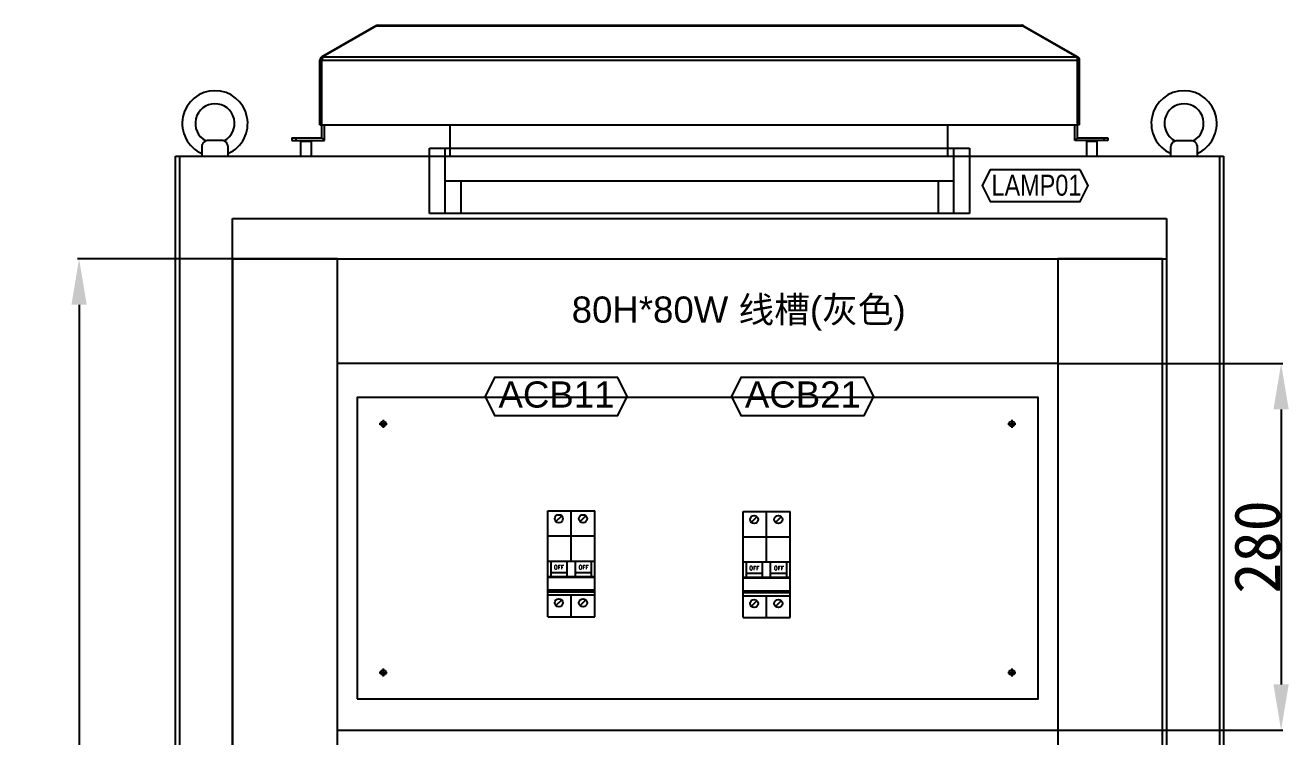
# Model space of a CAD drawing. Extents: x 79822 to 122366, y -56021 to -28815.
# Drawn here: x 87044 to 88009, y -47848 to -47304 of the extents above; entities that cross this region are included whole.
import ezdxf
from ezdxf.enums import TextEntityAlignment as Align
from ezdxf.lldxf.tags import DXFTag

# ---------------------------------------------------------------- set-up
doc = ezdxf.new("R2010")
doc.units = 0
doc.header["$LTSCALE"] = 100
doc.header["$MEASUREMENT"] = 0
for name, color, linetype in [('CABINET', 7, 'Continuous'), ('COMPONENT', 7, 'Continuous'), ('PANEL', 7, 'Continuous'), ('PSU', 12, 'Continuous'), ('TEXT', 7, 'Continuous')]:
    doc.layers.add(name, color=color, linetype=linetype)
doc.styles.add('HZ', font='arial.ttf', dxfattribs={"width": 0.7})
doc.styles.add('ROMANS', font='romans', dxfattribs={"width": 0.8, "height": 2})
doc.styles.get("Standard").update_dxf_attribs({"font": ''})
doc.styles.get('Standard').set_extended_font_data('SimSun')
tags = doc.linetypes.add('CENTER2', pattern=[1.125, 0.75, -0.125, 0.125, -0.125]).pattern_tags.tags
tags[10:11] = [DXFTag(74, 4), DXFTag(75, 0), DXFTag(340, '0'), DXFTag(46, 1.0), DXFTag(50, 0.0), DXFTag(44, 0.0), DXFTag(45, 0.0)]
tags[8:9] = [DXFTag(74, 4), DXFTag(75, 0), DXFTag(340, '0'), DXFTag(46, 1.0), DXFTag(50, 0.0), DXFTag(44, 0.0), DXFTag(45, 0.0)]
tags[6:7] = [DXFTag(74, 4), DXFTag(75, 0), DXFTag(340, '0'), DXFTag(46, 1.0), DXFTag(50, 0.0), DXFTag(44, 0.0), DXFTag(45, 0.0)]
tags[4:5] = [DXFTag(74, 4), DXFTag(75, 0), DXFTag(340, '0'), DXFTag(46, 1.0), DXFTag(50, 0.0), DXFTag(44, 0.0), DXFTag(45, 0.0)]
tags = doc.linetypes.add('HIDDEN', pattern=[0.375, 0.25, -0.125]).pattern_tags.tags
tags[6:7] = [DXFTag(74, 4), DXFTag(75, 0), DXFTag(340, '0'), DXFTag(46, 1.0), DXFTag(50, 0.0), DXFTag(44, 0.0), DXFTag(45, 0.0)]
tags[4:5] = [DXFTag(74, 4), DXFTag(75, 0), DXFTag(340, '0'), DXFTag(46, 1.0), DXFTag(50, 0.0), DXFTag(44, 0.0), DXFTag(45, 0.0)]
doc.dimstyles.new('ISO-25', dxfattribs={"dimtxt": 35, "dimasz": 35, "dimexe": 1.25, "dimexo": 0.625, "dimtad": 1, "dimtoh": 1, "dimdec": 0, "dimtxsty": 'Standard', "dimcen": 2.5, "dimadec": 0, "dimazin": 0, "dimtfac": 1, "dimtdec": 0, "dimtmove": 0, "dimatfit": 3, "dimfxl": 0, "dimarcsym": 0})

# ---------------------------------------------------------------- blocks, each defined once
blk = doc.blocks.new('风帽正面')
at = {"linetype": 'Continuous'}
for p, q in [((60582.92, -62124.93), (60541.59, -62148.79)), ((60583.67, -62124.93), (60542.34, -62148.79)), ((60582.92, -62124.93), (60583.11, -62125.25)), ((60583.67, -62124.93), (61076.82, -62124.93)), ((60584.27, -62124.57), (61076.22, -62124.57)), ((61076.82, -62124.93), (61118.14, -62148.79)), ((61077.57, -62124.93), (61077.38, -62125.25)), ((61077.57, -62124.93), (61118.89, -62148.79)), ((60541.59, -62148.79), (60542.08, -62149.64)), ((60542.34, -62148.79), (61118.14, -62148.79)), ((61118.89, -62148.79), (61118.4, -62149.64)), ((60540.24, -62200.57), (60540.24, -62151.13)), ((60540.24, -62151.13), (60541.74, -62151.13)), ((60541.74, -62200.57), (60541.74, -62151.13)), ((60541.74, -62151.13), (61118.74, -62151.13)), ((61118.74, -62200.57), (61118.74, -62151.13)), ((61120.24, -62151.13), (61118.74, -62151.13)), ((61120.24, -62200.57), (61120.24, -62151.13)), ((60540.24, -62200.57), (60541.74, -62200.57)), ((60541.74, -62210.57), (60541.74, -62200.57)), ((60541.74, -62200.57), (61118.74, -62200.57)), ((60543.74, -62212.57), (60543.74, -62200.57)), ((60639.74, -62224.57), (60639.74, -62200.57)), ((61019.74, -62224.57), (61019.74, -62200.57)), ((61116.74, -62212.57), (61116.74, -62200.57)), ((61118.74, -62210.57), (61118.74, -62200.57)), ((61120.24, -62200.57), (61118.74, -62200.57)), ((60518.74, -62210.57), (60518.74, -62212.57)), ((60518.74, -62210.57), (60541.74, -62210.57)), ((60518.74, -62212.57), (60543.74, -62212.57)), ((60521.74, -62210.57), (60521.74, -62212.57)), ((60526.24, -62212.57), (60525.74, -62213.07)), ((60525.74, -62224.57), (60525.74, -62213.07)), ((60525.74, -62213.07), (60533.74, -62213.07)), ((60533.74, -62213.07), (60533.24, -62212.57)), ((60533.74, -62224.57), (60533.74, -62213.07)), ((60543.74, -62212.57), (60541.74, -62210.57)), ((61116.74, -62212.57), (61118.74, -62210.57)), ((61141.74, -62212.57), (61116.74, -62212.57)), ((61118.74, -62210.57), (61141.74, -62210.57)), ((61126.24, -62212.57), (61125.74, -62213.07)), ((61125.74, -62224.57), (61125.74, -62213.07)), ((61125.74, -62213.07), (61133.74, -62213.07)), ((61133.74, -62213.07), (61133.24, -62212.57)), ((61133.74, -62224.57), (61133.74, -62213.07)), ((61138.74, -62210.57), (61138.74, -62212.57)), ((61141.74, -62210.57), (61141.74, -62212.57))]:
    blk.add_line(p, q, dxfattribs=at)
for centre, radius, start, end in [((60584.27, -62127.27), 2.7, 90, 120), ((61076.22, -62127.27), 2.7, 60, 90), ((60542.94, -62151.13), 2.7, 120, 180), ((61117.54, -62151.13), 2.7, 0, 60), ((60693.62, -62183.27), 155.24, 167.87377, 168.04859), ((60588.07, -62160.59), 47.28, 167.31181, 167.88285), ((61072.42, -62160.59), 47.28, 12.11715, 12.68819), ((60966.87, -62183.27), 155.24, 11.95141, 12.12623)]:
    blk.add_arc(centre, radius, start, end, dxfattribs=at)
for points, start_tangent, end_tangent in [([(60583.67, -62124.93), (60583.77, -62124.82), (60584.07, -62124.61)], (0.647129, 0.762381), (0.925529, 0.378677)), ([(60584.07, -62124.61), (60584.27, -62124.57)], (0.925529, 0.378677), (1, 0)), ([(61076.42, -62124.61), (61076.22, -62124.57)], (-0.925529, 0.378677), (-1, 0)), ([(61076.82, -62124.93), (61076.72, -62124.82), (61076.42, -62124.61)], (-0.647129, 0.762381), (-0.925529, 0.378677)), ([(60542.14, -62149.39), (60542.09, -62149.58), (60541.94, -62150.2)], (-0.266985, -0.963701), (-0.2203, -0.975432)), ([(60542.34, -62148.79), (60542.29, -62148.92), (60542.14, -62149.39)], (-0.390683, -0.920525), (-0.266985, -0.963701)), ([(61118.14, -62148.79), (61118.19, -62148.92), (61118.34, -62149.39)], (0.390683, -0.920525), (0.266985, -0.963701)), ([(61118.34, -62149.39), (61118.39, -62149.58), (61118.54, -62150.2)], (0.266985, -0.963701), (0.2203, -0.975432))]:
    blk.add_spline(points, degree=3, dxfattribs=dict(at, start_tangent=start_tangent, end_tangent=end_tangent))
blk = doc.blocks.new('LAMP')
at = {"layer": 'PANEL', "color": 9}
for p, q in [((-206.22, 0), (206.22, 0)), ((-206.22, -50), (-206.22, 0)), ((-194.22, -50), (-194.22, 0)), ((194.22, -50), (194.22, 0)), ((206.22, 0), (206.22, -50)), ((-194.22, -25), (194.22, -25)), ((-182.22, -25), (-182.22, -50)), ((182.22, -25), (182.22, -50)), ((206.22, -50), (-206.22, -50))]:
    blk.add_line(p, q, dxfattribs=at)
blk = doc.blocks.new('*D120')
at = {"color": 0, "lineweight": -2}
for p, q in [((87833.21, -47562.88), (88004.43, -47562.88)), ((88003.18, -47597.88), (88003.18, -47807.9)), ((87833.21, -47842.9), (88004.43, -47842.9))]:
    blk.add_line(p, q, dxfattribs=at)
at = {"color": 0}
for points in [[(88009.01, -47597.88), (87997.35, -47597.88), (88003.18, -47562.88)], [(87997.35, -47807.9), (88009.01, -47807.9), (88003.18, -47842.9)]]:
    blk.add_solid(points, dxfattribs=at)
at = {"layer": 'Defpoints', "color": 0}
for p in [(87832.59, -47562.88), (87832.59, -47842.9), (88003.18, -47842.9)]:
    blk.add_point(p, dxfattribs=at)
at = {"color": 0, "insert": (87985.06, -47702.89), "char_height": 35, "attachment_point": 5, "rotation": 90}
blk.add_mtext('280', dxfattribs=at)
blk = doc.blocks.new('*D137')
at = {"color": 0, "lineweight": -2}
for p, q in [((87201.96, -47482.88), (87084.1, -47482.88)), ((87085.35, -47517.88), (87085.35, -49248.38)), ((87201.96, -49283.38), (87084.1, -49283.38))]:
    blk.add_line(p, q, dxfattribs=at)
at = {"color": 0}
for points in [[(87091.18, -47517.88), (87079.52, -47517.88), (87085.35, -47482.88)], [(87079.52, -49248.38), (87091.18, -49248.38), (87085.35, -49283.38)]]:
    blk.add_solid(points, dxfattribs=at)
at = {"layer": 'Defpoints', "color": 0}
for p in [(87202.59, -47482.88), (87085.35, -49283.38), (87202.59, -49283.38)]:
    blk.add_point(p, dxfattribs=at)
at = {"color": 0, "insert": (87067.23, -48383.13), "char_height": 35, "attachment_point": 5, "rotation": 90}
blk.add_mtext('1800', dxfattribs=at)
blk = doc.blocks.new('2P空开')
at = {"layer": 'COMPONENT', "color": 6, "linetype": 'HIDDEN', "ltscale": 0.2}
for p, q in [((-11.76, -8.23), (-7.37, -3.86)), ((6.76, -8.23), (11.15, -3.86)), ((-11.76, -72.42), (-7.37, -68.04)), ((6.76, -72.42), (11.15, -68.04))]:
    blk.add_line(p, q, dxfattribs=at)
for centre in [(-9.56, -6.04), (8.95, -6.04), (-9.56, -70.23), (8.95, -70.23)]:
    blk.add_circle(centre, 3.1, dxfattribs=at)
at = {"layer": 'PSU', "linetype": 'HIDDEN', "ltscale": 0.2}
for p, q in [((-18, 0), (18, 0)), ((-18, -19.21), (-18, 0)), ((0, -19.21), (0, 0)), ((18, -19.21), (18, 0)), ((18, -81), (18, -19.21)), ((-18, -81), (-18, -64.21)), ((0, -81), (0, -64.21)), ((18, -81), (18, -67.23)), ((-18, -81), (18, -81))]:
    blk.add_line(p, q, dxfattribs=at)
at = {"layer": 'PSU'}
for p, q in [((-18, -19.21), (18, -19.21)), ((-18, -64.21), (-18, -19.21)), ((0, -38.43), (0, -19.21)), ((18, -64.21), (18, -19.21)), ((-18, -38.43), (0, -38.43)), ((-15.43, -50.11), (-15.43, -38.43)), ((-3.09, -50.11), (-3.09, -38.43)), ((0, -38.43), (18, -38.43)), ((3.09, -50.11), (3.09, -38.43)), ((15.43, -50.11), (15.43, -38.43)), ((-15.43, -47.02), (-3.09, -47.02)), ((3.09, -47.02), (15.43, -47.02)), ((-18, -50.11), (18, -50.11)), ((-18, -50.62), (18, -50.62)), ((-18, -60.46), (18, -60.46)), ((-18, -61.84), (18, -61.84)), ((-18, -64.21), (18, -64.21)), ((0, -64.21), (0, -64.21))]:
    blk.add_line(p, q, dxfattribs=at)
at = {"layer": 'TEXT', "style": 'ROMANS'}
for p in [(-9.48, -43.11), (9.37, -43.11)]:
    blk.add_text('OFF', height=3.086, dxfattribs=at).set_placement(p, align=Align.MIDDLE)

msp = doc.modelspace()

# ---------------------------------------------------------------- linework, layer by layer
at = {"color": 7}
for p, q in [((87159.09, -49514.38), (87159.09, -47404.38)), ((87159.09, -47404.38), (87959.09, -47404.38)), ((87959.09, -47404.38), (87959.09, -49514.38)), ((87202.59, -49360.88), (87202.59, -47451.88)), ((87202.59, -47528.38), (87202.59, -49328.68))]:
    msp.add_line(p, q, dxfattribs=at)
at = {"color": 7, "linetype": 'HIDDEN'}
for p, q in [((87162.29, -49404.38), (87162.29, -47404.38)), ((87956.09, -47404.38), (87956.09, -49404.38))]:
    msp.add_line(p, q, dxfattribs=at)
at = {"color": 7, "linetype": 'Continuous'}
msp.add_line((87203.59, -47451.88), (87915.59, -47451.88), dxfattribs=at)
for p, q in [((87915.59, -47451.88), (87915.59, -49404.38)), ((87202.59, -47482.88), (87915.59, -47482.88)), ((87202.59, -47482.88), (87915.59, -47482.88))]:
    msp.add_line(p, q)
at = {"color": 4, "linetype": 'CENTER2'}
for p, q in [((87314.59, -47608.81), (87320.59, -47608.81)), ((87317.59, -47605.81), (87317.59, -47611.81)), ((87794.59, -47608.81), (87800.59, -47608.81)), ((87797.59, -47605.81), (87797.59, -47611.81)), ((87314.59, -47798.81), (87320.59, -47798.81)), ((87317.59, -47795.81), (87317.59, -47801.81)), ((87794.59, -47798.81), (87800.59, -47798.81)), ((87797.59, -47795.81), (87797.59, -47801.81))]:
    msp.add_line(p, q, dxfattribs=at)
at = {"linetype": 'CENTER2'}
for p, q in [((87317.5, -47608.81), (87317.68, -47608.81)), ((87317.59, -47608.9), (87317.59, -47608.72)), ((87797.5, -47608.81), (87797.68, -47608.81)), ((87797.59, -47608.9), (87797.59, -47608.72)), ((87317.5, -47798.81), (87317.68, -47798.81)), ((87317.59, -47798.9), (87317.59, -47798.72)), ((87797.5, -47798.81), (87797.68, -47798.81)), ((87797.59, -47798.9), (87797.59, -47798.72))]:
    msp.add_line(p, q, dxfattribs=at)
at = {"color": 7}
for points in [[(87199.09, -47404.38), (87199.09, -47397.29, 0.414214), (87194.09, -47392.29), (87184.09, -47392.29, 0.414214), (87179.09, -47397.29), (87179.09, -47404.38)], [(87919.09, -47404.38), (87919.09, -47397.29, -0.414214), (87924.09, -47392.29), (87934.09, -47392.29, -0.414214), (87939.09, -47397.29), (87939.09, -47404.38)]]:
    msp.add_lwpolyline(points, format="xyb", dxfattribs=at)
at = {"color": 3}
msp.add_lwpolyline([(87849.85, -47414.71), (87781.09, -47414.71), (87775.04, -47426.81), (87781.09, -47438.9), (87849.85, -47438.9), (87855.9, -47426.81), (87849.85, -47414.71)], dxfattribs=at)
at = {"color": 7}
msp.add_lwpolyline([(87202.59, -47451.88), (87915.59, -47451.88)], dxfattribs=at)
for points in [[(87202.59, -49283.38), (87282.59, -49283.38), (87282.59, -47482.88), (87202.59, -47482.88)], [(87282.59, -47482.88), (87832.59, -47482.88), (87832.59, -47562.88), (87282.59, -47562.88)], [(87832.59, -49283.38), (87912.59, -49283.38), (87912.59, -47482.88), (87832.59, -47482.88)], [(87297.59, -47818.81), (87817.59, -47818.81), (87817.59, -47588.81), (87297.59, -47588.81)]]:
    msp.add_lwpolyline(points, close=True)
at = {"color": 3, "elevation": 63738.88}
for points in [[(87496.72, -47573.43), (87402.63, -47573.43), (87395.37, -47587.95), (87402.63, -47602.47), (87496.72, -47602.47), (87503.98, -47587.95), (87496.72, -47573.43)], [(87684.87, -47573.43), (87590.77, -47573.43), (87583.52, -47587.95), (87590.77, -47602.47), (87684.87, -47602.47), (87692.12, -47587.95), (87684.87, -47573.43)]]:
    msp.add_lwpolyline(points, dxfattribs=at)
at = {"elevation": 63738.88}
msp.add_lwpolyline([(87282.59, -47842.9), (87832.59, -47842.9), (87832.59, -47922.9), (87282.59, -47922.9)], close=True, dxfattribs=at)
for centre in [(87317.59, -47608.81), (87797.59, -47608.81), (87317.59, -47798.81), (87797.59, -47798.81)]:
    msp.add_circle(centre, 2)
at = {"color": 7}
for centre, radius, start, end in [((87189.09, -47379.38), 25, 293.57818, 246.42182), ((87929.09, -47379.38), 25, 293.57818, 246.42182), ((87189.09, -47379.38), 15, 297.52914, 242.47086), ((87929.09, -47379.38), 15, 297.52914, 242.47086)]:
    msp.add_arc(centre, radius, start, end, dxfattribs=at)

# ---------------------------------------------------------------- block references
at = {"lineweight": 20}
msp.add_blockref('风帽正面', (26729.04, 14820.19), dxfattribs=at)
at = {"color": 7}
msp.add_blockref('LAMP', (87559.09, -47398.18), dxfattribs=at)
at = {"layer": 'CABINET'}
for p in [(87461.22, -47675.31), (87610.34, -47675.93)]:
    msp.add_blockref('2P空开', p, dxfattribs=at)

# ---------------------------------------------------------------- texts
at = {"style": 'HZ', "width": 0.8}
msp.add_text('LAMP01', height=16, dxfattribs=at).set_placement((87782.1, -47434.57))
at = {"lineweight": 0, "style": 'HZ'}
msp.add_text('80H*80W 线槽(灰色)', height=20, dxfattribs=at).set_placement((87461.5, -47531.58))
at = {"color": 0, "style": 'HZ'}
for s, p in [('ACB11', (87405.63, -47596.45, 63738.88)), ('ACB21', (87593.78, -47596.45, 63738.88))]:
    msp.add_text(s, height=20, dxfattribs=at).set_placement(p)

# ---------------------------------------------------------------- dimensions: what is measured, and where the dimension line sits
at = {"color": 3}
for base, p1, p2, picture, middle in [((87085.35111, -49283.3773), (87202.58566, -47482.87734), (87202.58566, -49283.3773), '*D137', (87067.22611, -48383.12732)), ((88003.18, -47842.9, 63738.88), (87832.59, -47562.88), (87832.59, -47842.9, 63738.88), '*D120', (87985.06, -47702.89, 63738.88))]:
    dim = msp.add_linear_dim(base=base, p1=p1, p2=p2, angle=90, dimstyle='ISO-25', dxfattribs=at)
    dim.commit()
    dim.dimension.update_dxf_attribs({"geometry": picture, "text_midpoint": middle})

doc.saveas('drawing.dxf')
